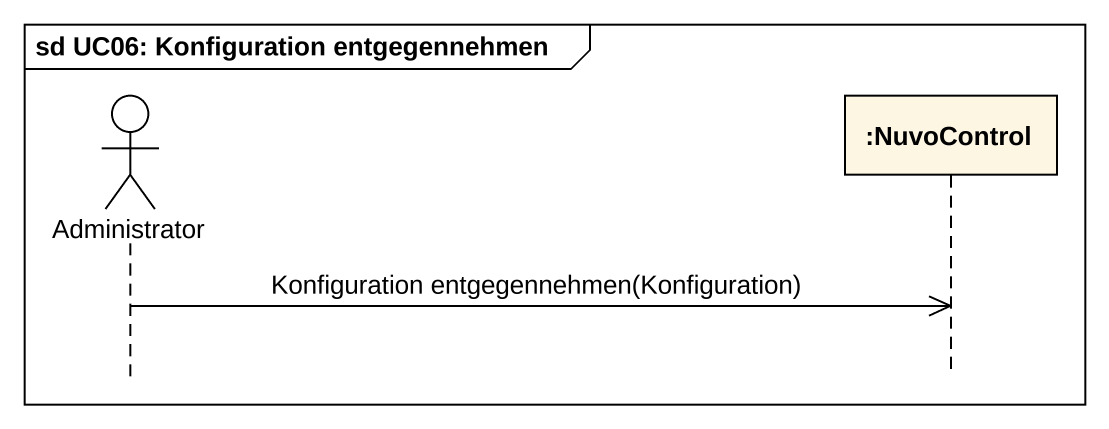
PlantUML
@startuml
mainframe sd UC06: Konfiguration entgegennehmen
hide footbox
actor Administrator
participant ":NuvoControl" as NuvoControl

Administrator ->> NuvoControl : Konfiguration entgegennehmen(Konfiguration)
@enduml
